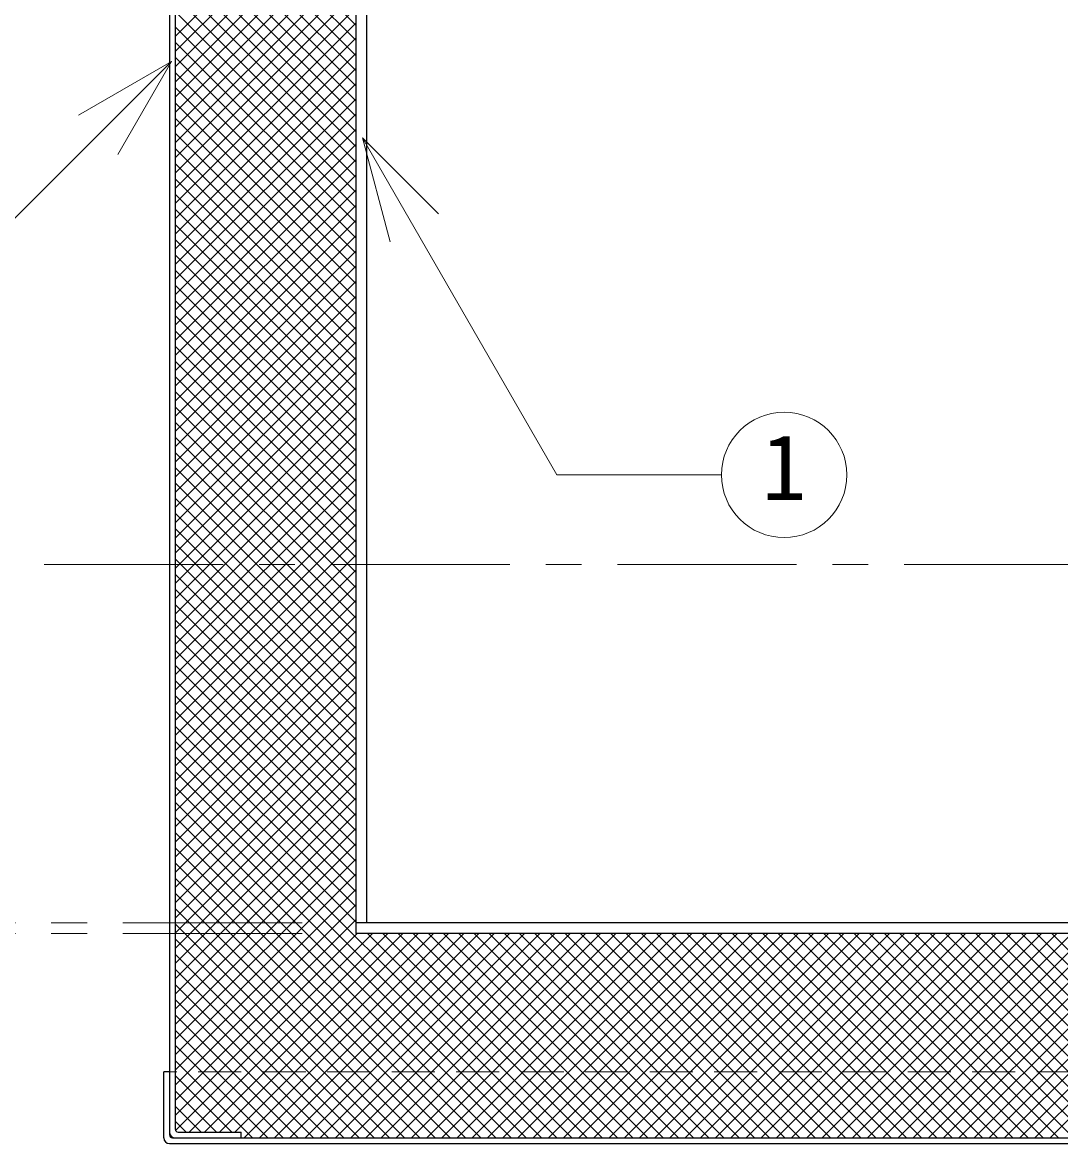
# Model space of a CAD drawing. Units: millimetres at full size, sheet at 1:10; details may follow other scales. Extents: x -2114 to 1936, y -1399 to 1411.
# Drawn here: x -1565 to -1275.3, y -885.2 to -572.3 of the extents above; entities that cross this region are included whole.
import ezdxf
from ezdxf.enums import TextEntityAlignment as Align

# ---------------------------------------------------------------- set-up
doc = ezdxf.new("R2010")
doc.units = ezdxf.units.MM
doc.header["$LTSCALE"] = 10
doc.linetypes.add('CHAIN1', pattern=[8, 5, -1, 1, -1])
doc.linetypes.add('DASHED1', pattern=[1.8, 1.2, -0.6])
doc.layers.add('0-0_ﾚｲﾔ1', color=4, linetype='Continuous', lineweight=9)
doc.styles.add('ＭＳ ゴシック', font='')
doc.styles.get('ＭＳ ゴシック').set_extended_font_data('MS Gothic')

msp = doc.modelspace()

# ---------------------------------------------------------------- linework, layer by layer
at = {"layer": '0-0_ﾚｲﾔ1', "color": 5, "lineweight": 25}
for p, q in [((-1522.32, -328.24), (-1522.32, -881.24)), ((-1471.92, -328.14), (-1471.92, -826.64)), ((-1468.92, -326.64), (-1468.92, -823.64)), ((-1523.92, -329.04), (-1523.92, -882.84)), ((-565.92, -823.64), (-1471.92, -823.64)), ((-565.92, -826.64), (-1471.92, -826.64)), ((-1523.92, -865.24), (-1525.52, -865.24)), ((-1525.52, -883.64), (-1525.52, -865.24)), ((-1521.52, -882.04), (-1503.92, -882.04)), ((-1503.92, -883.64), (-1503.92, -882.04)), ((-1523.92, -885.24), (-513.92, -885.24)), ((-1523.12, -883.64), (-514.72, -883.64))]:
    msp.add_line(p, q, dxfattribs=at)
at = {"layer": '0-0_ﾚｲﾔ1'}
for p, q in [((-1522.32, -522.63), (-1471.92, -573.03)), ((-1522.32, -576.21), (-1471.92, -525.81)), ((-1522.32, -526.87), (-1471.92, -577.27)), ((-1522.32, -580.46), (-1471.92, -530.06)), ((-1522.32, -531.12), (-1471.92, -581.52)), ((-1522.32, -584.7), (-1471.92, -534.3)), ((-1522.32, -535.36), (-1471.92, -585.76)), ((-1522.32, -588.94), (-1471.92, -538.54)), ((-1522.32, -539.6), (-1471.92, -590)), ((-1522.32, -593.18), (-1471.92, -542.78)), ((-1522.32, -543.84), (-1471.92, -594.24)), ((-1522.32, -597.43), (-1471.92, -547.03)), ((-1522.32, -548.09), (-1471.92, -598.49)), ((-1522.32, -601.67), (-1471.92, -551.27)), ((-1522.32, -552.33), (-1471.92, -602.73)), ((-1522.32, -605.91), (-1471.92, -555.51)), ((-1522.32, -556.57), (-1471.92, -606.97)), ((-1522.32, -610.15), (-1471.92, -559.75)), ((-1522.32, -560.81), (-1471.92, -611.21)), ((-1522.32, -614.4), (-1471.92, -564)), ((-1522.32, -565.06), (-1471.92, -615.46)), ((-1522.32, -618.64), (-1471.92, -568.24)), ((-1522.32, -569.3), (-1471.92, -619.7)), ((-1522.32, -622.88), (-1471.92, -572.48)), ((-1522.32, -573.54), (-1471.92, -623.94)), ((-1522.32, -627.12), (-1471.92, -576.72)), ((-1522.32, -577.79), (-1471.92, -628.19)), ((-1522.32, -631.37), (-1471.92, -580.97)), ((-1522.32, -582.03), (-1471.92, -632.43)), ((-1522.32, -635.61), (-1471.92, -585.21)), ((-1522.32, -586.27), (-1471.92, -636.67)), ((-1522.32, -639.85), (-1471.92, -589.45)), ((-1522.32, -590.51), (-1471.92, -640.91)), ((-1522.32, -644.1), (-1471.92, -593.7)), ((-1522.32, -594.76), (-1471.92, -645.16)), ((-1522.32, -648.34), (-1471.92, -597.94)), ((-1522.32, -599), (-1471.92, -649.4)), ((-1522.32, -652.58), (-1471.92, -602.18)), ((-1522.32, -603.24), (-1471.92, -653.64)), ((-1522.32, -656.82), (-1471.92, -606.42)), ((-1522.32, -607.48), (-1471.92, -657.88)), ((-1522.32, -661.07), (-1471.92, -610.67)), ((-1522.32, -611.73), (-1471.92, -662.13)), ((-1522.32, -665.31), (-1471.92, -614.91)), ((-1522.32, -615.97), (-1471.92, -666.37)), ((-1522.32, -669.55), (-1471.92, -619.15)), ((-1522.32, -620.21), (-1471.92, -670.61)), ((-1522.32, -673.79), (-1471.92, -623.39)), ((-1522.32, -624.45), (-1471.92, -674.85)), ((-1522.32, -678.04), (-1471.92, -627.64)), ((-1522.32, -628.7), (-1471.92, -679.1)), ((-1522.32, -682.28), (-1471.92, -631.88)), ((-1522.32, -632.94), (-1471.92, -683.34)), ((-1522.32, -686.52), (-1471.92, -636.12)), ((-1522.32, -637.18), (-1471.92, -687.58)), ((-1522.32, -690.76), (-1471.92, -640.36)), ((-1522.32, -641.42), (-1471.92, -691.82)), ((-1522.32, -695.01), (-1471.92, -644.61)), ((-1522.32, -645.67), (-1471.92, -696.07)), ((-1522.32, -699.25), (-1471.92, -648.85)), ((-1522.32, -649.91), (-1471.92, -700.31)), ((-1522.32, -703.49), (-1471.92, -653.09)), ((-1522.32, -654.15), (-1471.92, -704.55)), ((-1522.32, -707.73), (-1471.92, -657.33)), ((-1522.32, -658.4), (-1471.92, -708.8)), ((-1522.32, -711.98), (-1471.92, -661.58)), ((-1522.32, -662.64), (-1471.92, -713.04)), ((-1522.32, -716.22), (-1471.92, -665.82)), ((-1522.32, -666.88), (-1471.92, -717.28)), ((-1522.32, -720.46), (-1471.92, -670.06)), ((-1522.32, -671.12), (-1471.92, -721.52)), ((-1522.32, -724.71), (-1471.92, -674.31)), ((-1522.32, -675.37), (-1471.92, -725.77)), ((-1522.32, -728.95), (-1471.92, -678.55)), ((-1522.32, -679.61), (-1471.92, -730.01)), ((-1522.32, -733.19), (-1471.92, -682.79)), ((-1522.32, -683.85), (-1471.92, -734.25)), ((-1522.32, -737.43), (-1471.92, -687.03)), ((-1522.32, -688.09), (-1471.92, -738.49)), ((-1522.32, -741.68), (-1471.92, -691.28)), ((-1522.32, -692.34), (-1471.92, -742.74)), ((-1522.32, -745.92), (-1471.92, -695.52)), ((-1522.32, -696.58), (-1471.92, -746.98)), ((-1522.32, -750.16), (-1471.92, -699.76)), ((-1522.32, -700.82), (-1471.92, -751.22)), ((-1522.32, -754.4), (-1471.92, -704)), ((-1522.32, -705.06), (-1471.92, -755.46)), ((-1522.32, -758.65), (-1471.92, -708.25)), ((-1522.32, -709.31), (-1471.92, -759.71)), ((-1522.32, -762.89), (-1471.92, -712.49)), ((-1522.32, -713.55), (-1471.92, -763.95)), ((-1522.32, -767.13), (-1471.92, -716.73)), ((-1522.32, -717.79), (-1471.92, -768.19)), ((-1522.32, -771.37), (-1471.92, -720.97)), ((-1522.32, -722.04), (-1471.92, -772.44)), ((-1522.32, -775.62), (-1471.92, -725.22)), ((-1522.32, -726.28), (-1471.92, -776.68)), ((-1522.32, -779.86), (-1471.92, -729.46)), ((-1522.32, -730.52), (-1471.92, -780.92)), ((-1522.32, -784.1), (-1471.92, -733.7)), ((-1522.32, -734.76), (-1471.92, -785.16)), ((-1522.32, -788.34), (-1471.92, -737.94)), ((-1522.32, -739.01), (-1471.92, -789.41)), ((-1522.32, -792.59), (-1471.92, -742.19)), ((-1522.32, -743.25), (-1471.92, -793.65)), ((-1522.32, -796.83), (-1471.92, -746.43)), ((-1522.32, -747.49), (-1471.92, -797.89)), ((-1522.32, -801.07), (-1471.92, -750.67)), ((-1522.32, -751.73), (-1471.92, -802.13)), ((-1522.32, -805.32), (-1471.92, -754.92)), ((-1522.32, -755.98), (-1471.92, -806.38)), ((-1522.32, -809.56), (-1471.92, -759.16)), ((-1522.32, -760.22), (-1471.92, -810.62)), ((-1522.32, -813.8), (-1471.92, -763.4)), ((-1522.32, -764.46), (-1471.92, -814.86)), ((-1522.32, -818.04), (-1471.92, -767.64)), ((-1522.32, -768.7), (-1471.92, -819.1)), ((-1522.32, -822.29), (-1471.92, -771.89)), ((-1522.32, -772.95), (-1471.92, -823.35)), ((-1522.32, -826.53), (-1471.92, -776.13)), ((-1522.32, -777.19), (-1415.87, -883.64)), ((-1522.32, -830.77), (-1471.92, -780.37)), ((-1522.32, -781.43), (-1420.12, -883.64)), ((-1522.32, -835.01), (-1471.92, -784.61)), ((-1522.32, -785.67), (-1424.36, -883.64)), ((-1522.32, -839.26), (-1471.92, -788.86)), ((-1522.32, -789.92), (-1428.6, -883.64)), ((-1522.32, -843.5), (-1471.92, -793.1)), ((-1522.32, -794.16), (-1432.85, -883.64)), ((-1522.32, -847.74), (-1471.92, -797.34)), ((-1522.32, -798.4), (-1437.09, -883.64)), ((-1522.32, -851.98), (-1471.92, -801.58)), ((-1522.32, -802.65), (-1441.33, -883.64)), ((-1522.32, -856.23), (-1471.92, -805.83)), ((-1522.32, -806.89), (-1445.57, -883.64)), ((-1522.32, -860.47), (-1471.92, -810.07)), ((-1522.32, -811.13), (-1449.82, -883.64)), ((-1522.32, -864.71), (-1471.92, -814.31)), ((-1522.32, -815.37), (-1454.06, -883.64)), ((-1522.32, -868.96), (-1471.92, -818.56)), ((-1522.32, -819.62), (-1458.3, -883.64)), ((-1522.32, -873.2), (-1471.92, -822.8)), ((-1522.32, -823.86), (-1462.54, -883.64)), ((-1522.32, -877.44), (-1471.52, -826.64)), ((-1522.32, -828.1), (-1466.79, -883.64)), ((-1522.24, -881.6), (-1467.28, -826.64)), ((-1518.43, -882.04), (-1463.03, -826.64)), ((-1514.19, -882.04), (-1458.79, -826.64)), ((-1509.95, -882.04), (-1454.55, -826.64)), ((-1505.7, -882.04), (-1450.3, -826.64)), ((-1503.06, -883.64), (-1446.06, -826.64)), ((-1498.82, -883.64), (-1441.82, -826.64)), ((-1494.58, -883.64), (-1437.58, -826.64)), ((-1490.33, -883.64), (-1433.33, -826.64)), ((-1486.09, -883.64), (-1429.09, -826.64)), ((-1481.85, -883.64), (-1424.85, -826.64)), ((-1477.61, -883.64), (-1420.61, -826.64)), ((-1473.36, -883.64), (-1416.36, -826.64)), ((-1469.12, -883.64), (-1412.12, -826.64)), ((-1468.63, -826.64), (-1411.63, -883.64)), ((-1464.88, -883.64), (-1407.88, -826.64)), ((-1464.39, -826.64), (-1407.39, -883.64)), ((-1460.64, -883.64), (-1403.64, -826.64)), ((-1460.15, -826.64), (-1403.15, -883.64)), ((-1456.39, -883.64), (-1399.39, -826.64)), ((-1455.9, -826.64), (-1398.9, -883.64)), ((-1452.15, -883.64), (-1395.15, -826.64)), ((-1451.66, -826.64), (-1394.66, -883.64)), ((-1447.91, -883.64), (-1390.91, -826.64)), ((-1447.42, -826.64), (-1390.42, -883.64)), ((-1443.66, -883.64), (-1386.66, -826.64)), ((-1443.18, -826.64), (-1386.18, -883.64)), ((-1439.42, -883.64), (-1382.42, -826.64)), ((-1438.93, -826.64), (-1381.93, -883.64)), ((-1435.18, -883.64), (-1378.18, -826.64)), ((-1434.69, -826.64), (-1377.69, -883.64)), ((-1430.94, -883.64), (-1373.94, -826.64)), ((-1430.45, -826.64), (-1373.45, -883.64)), ((-1426.69, -883.64), (-1369.69, -826.64)), ((-1426.21, -826.64), (-1369.21, -883.64)), ((-1422.45, -883.64), (-1365.45, -826.64)), ((-1421.96, -826.64), (-1364.96, -883.64)), ((-1418.21, -883.64), (-1361.21, -826.64)), ((-1417.72, -826.64), (-1360.72, -883.64)), ((-1413.97, -883.64), (-1356.97, -826.64)), ((-1413.48, -826.64), (-1356.48, -883.64)), ((-1409.72, -883.64), (-1352.72, -826.64)), ((-1409.24, -826.64), (-1352.24, -883.64)), ((-1405.48, -883.64), (-1348.48, -826.64)), ((-1404.99, -826.64), (-1347.99, -883.64)), ((-1401.24, -883.64), (-1344.24, -826.64)), ((-1400.75, -826.64), (-1343.75, -883.64)), ((-1397, -883.64), (-1340, -826.64)), ((-1396.51, -826.64), (-1339.51, -883.64)), ((-1392.75, -883.64), (-1335.75, -826.64)), ((-1392.26, -826.64), (-1335.26, -883.64)), ((-1388.51, -883.64), (-1331.51, -826.64)), ((-1388.02, -826.64), (-1331.02, -883.64)), ((-1384.27, -883.64), (-1327.27, -826.64)), ((-1383.78, -826.64), (-1326.78, -883.64)), ((-1380.03, -883.64), (-1323.03, -826.64)), ((-1379.54, -826.64), (-1322.54, -883.64)), ((-1375.78, -883.64), (-1318.78, -826.64)), ((-1375.29, -826.64), (-1318.29, -883.64)), ((-1371.54, -883.64), (-1314.54, -826.64)), ((-1371.05, -826.64), (-1314.05, -883.64)), ((-1367.3, -883.64), (-1310.3, -826.64)), ((-1366.81, -826.64), (-1309.81, -883.64)), ((-1363.05, -883.64), (-1306.05, -826.64)), ((-1362.57, -826.64), (-1305.57, -883.64)), ((-1358.81, -883.64), (-1301.81, -826.64)), ((-1358.32, -826.64), (-1301.32, -883.64)), ((-1354.57, -883.64), (-1297.57, -826.64)), ((-1354.08, -826.64), (-1297.08, -883.64)), ((-1350.33, -883.64), (-1293.33, -826.64)), ((-1349.84, -826.64), (-1292.84, -883.64)), ((-1346.08, -883.64), (-1289.08, -826.64)), ((-1345.6, -826.64), (-1288.6, -883.64)), ((-1341.84, -883.64), (-1284.84, -826.64)), ((-1341.35, -826.64), (-1284.35, -883.64)), ((-1337.6, -883.64), (-1280.6, -826.64)), ((-1337.11, -826.64), (-1280.11, -883.64)), ((-1333.36, -883.64), (-1276.36, -826.64)), ((-1332.87, -826.64), (-1275.87, -883.64)), ((-1329.11, -883.64), (-1272.11, -826.64)), ((-1328.63, -826.64), (-1271.63, -883.64)), ((-1324.87, -883.64), (-1267.87, -826.64)), ((-1324.38, -826.64), (-1267.38, -883.64)), ((-1320.63, -883.64), (-1263.63, -826.64)), ((-1320.14, -826.64), (-1263.14, -883.64)), ((-1316.39, -883.64), (-1259.39, -826.64)), ((-1315.9, -826.64), (-1258.9, -883.64)), ((-1312.14, -883.64), (-1255.14, -826.64)), ((-1311.65, -826.64), (-1254.65, -883.64)), ((-1307.9, -883.64), (-1250.9, -826.64)), ((-1307.41, -826.64), (-1250.41, -883.64)), ((-1303.66, -883.64), (-1246.66, -826.64)), ((-1303.17, -826.64), (-1246.17, -883.64)), ((-1299.42, -883.64), (-1242.42, -826.64)), ((-1298.93, -826.64), (-1241.93, -883.64)), ((-1295.17, -883.64), (-1238.17, -826.64)), ((-1294.68, -826.64), (-1237.68, -883.64)), ((-1290.93, -883.64), (-1233.93, -826.64)), ((-1290.44, -826.64), (-1233.44, -883.64)), ((-1286.69, -883.64), (-1229.69, -826.64)), ((-1286.2, -826.64), (-1229.2, -883.64)), ((-1282.44, -883.64), (-1225.44, -826.64)), ((-1281.96, -826.64), (-1224.96, -883.64)), ((-1278.2, -883.64), (-1221.2, -826.64)), ((-1277.71, -826.64), (-1220.71, -883.64)), ((-1522.32, -832.34), (-1471.03, -883.64)), ((-1522.32, -836.59), (-1475.27, -883.64)), ((-1522.32, -840.83), (-1479.51, -883.64)), ((-1522.32, -845.07), (-1483.76, -883.64)), ((-1522.32, -849.31), (-1488, -883.64)), ((-1522.32, -853.56), (-1492.24, -883.64)), ((-1522.32, -857.8), (-1496.49, -883.64)), ((-1522.32, -862.04), (-1500.73, -883.64)), ((-1522.32, -866.28), (-1506.57, -882.04)), ((-1522.32, -870.53), (-1510.81, -882.04)), ((-1522.32, -874.77), (-1515.06, -882.04)), ((-1522.32, -879.01), (-1519.3, -882.04))]:
    msp.add_line(p, q, dxfattribs=at)
at = {"layer": '0-0_ﾚｲﾔ1', "color": 7, "lineweight": 18}
for p, q in [((-1523.35, -583.21), (-1549.33, -598.21)), ((-1523.35, -583.21), (-1538.35, -609.19)), ((-1470.1, -604.56), (-1448.89, -625.77)), ((-1470.1, -604.56), (-1462.34, -633.54)), ((-1470.1, -604.56), (-1415.81, -698.6)), ((-1369.91, -698.6), (-1415.81, -698.6))]:
    msp.add_line(p, q, dxfattribs=at)
at = {"layer": '0-0_ﾚｲﾔ1', "linetype": 'CHAIN1'}
for p, q in [((-1878.92, -723.64), (-1260.17, -723.64)), ((-1486.92, -823.64), (-1878.92, -823.64)), ((-1486.92, -826.64), (-1878.92, -826.64))]:
    msp.add_line(p, q, dxfattribs=at)
at = {"layer": '0-0_ﾚｲﾔ1', "linetype": 'DASHED1'}
msp.add_line((-513.92, -865.24), (-1523.92, -865.24), dxfattribs=at)
at = {"layer": '0-0_ﾚｲﾔ1', "color": 7, "lineweight": 18}
msp.add_lwpolyline([(-1523.35, -583.21), (-1593.17, -653.04), (-1645.19, -653.04)], dxfattribs=at)
msp.add_circle((-1352.41, -698.6), 17.5, dxfattribs=at)
at = {"layer": '0-0_ﾚｲﾔ1', "color": 5, "lineweight": 25}
for centre, radius in [((-1522.32, -882.04), 1.6), ((-1521.52, -881.24), 0.8), ((-1523.92, -883.64), 1.6), ((-1523.12, -882.84), 0.8)]:
    msp.add_arc(centre, radius, 180, 270, dxfattribs=at)

# ---------------------------------------------------------------- texts
at = {"layer": '0-0_ﾚｲﾔ1', "color": 7, "style": 'ＭＳ ゴシック'}
msp.add_text('1', height=18.33, dxfattribs=at).set_placement((-1358.66, -711.1), align=Align.BOTTOM_LEFT)

doc.saveas('drawing.dxf')
